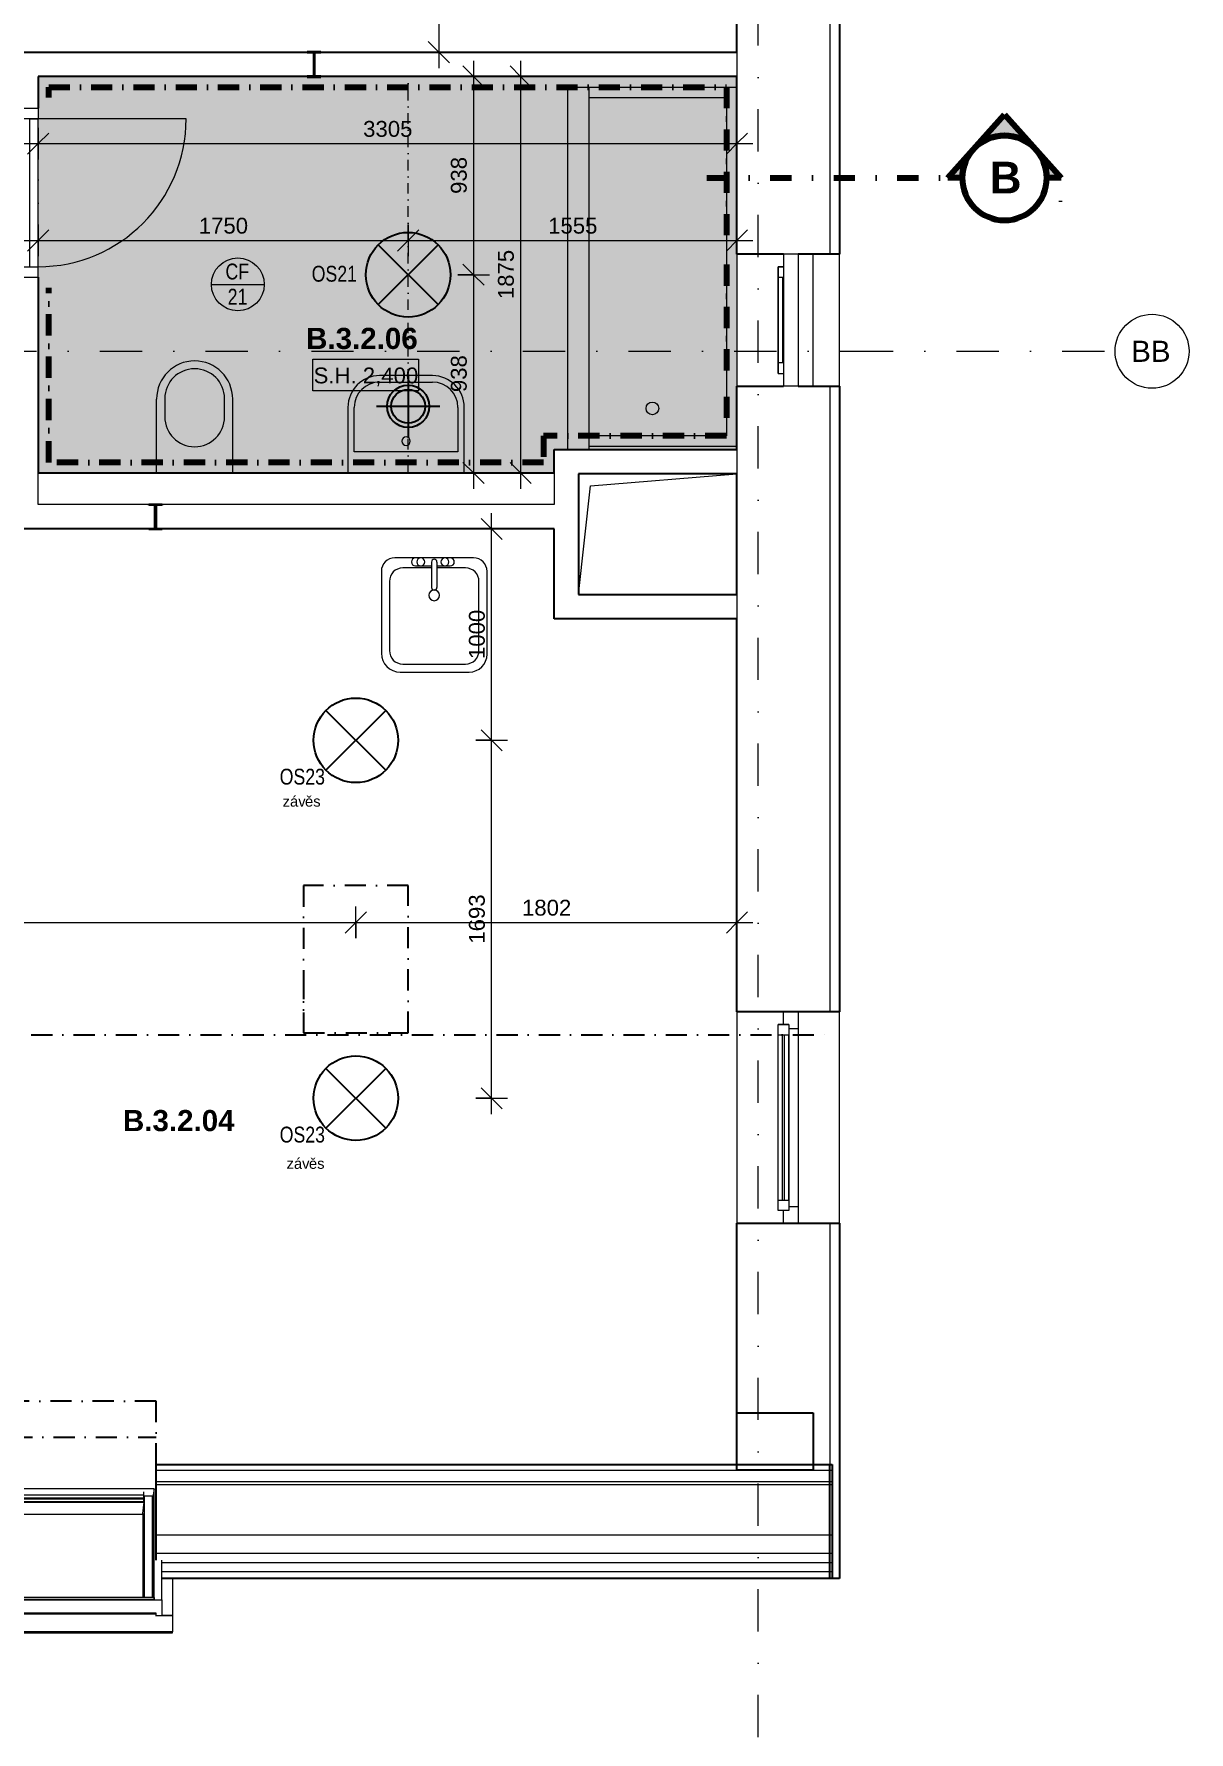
# Model space of a CAD drawing. Header units: millimetres. Extents: x -8397 to 42027, y -1655 to 57416.
# Drawn here: x 17396 to 22859, y 44271 to 52304 of the extents above; entities that cross this region are included whole.
import ezdxf

# ---------------------------------------------------------------- set-up
doc = ezdxf.new("R2010")
doc.units = ezdxf.units.MM
for name, pattern in [('ABMV_DashDot_2_2mm-S0_6mm', [110, 50, -30, 0, -30]), ('HA_DashDot_10mm-S3mm', [500, 200, -150, 0, -150]), ('HA_DashDot_2_2mm-S0_6mm', [110, 50, -30, 0, -30]), ('HA_DashDot_4mm-S1mm', [200, 100, -50, 0, -50]), ('HA_DashDot_6mm-S2mm', [300, 100, -100, 0, -100])]:
    doc.linetypes.add(name, pattern=pattern)
for name, color, linetype, lineweight in [('-UNDERLAY_I-WALL-____-OTLN', 9, 'Continuous', 9), ('-UNDERLAY_P-SANR-FIXT-OTLN', 9, 'Continuous', 9), ('A-____-____-DIMS', 9, 'Continuous', 5), ('A-____-____-DIMS-50', 9, 'Continuous', 5), ('A-AREA-____-IDEN', 9, 'Continuous', 9), ('A-CLNG-____-IDEN', 9, 'Continuous', 9), ('A-CLNG-____-PATT', 9, 'Continuous', 9), ('A-DETL-____-OTLN', 9, 'Continuous', 25), ('A-DETL-GENF-OTLN', 9, 'Continuous', 9), ('A-DOOR-____-MCUT', 9, 'HA_DashDot_2_2mm-S0_6mm', 9), ('A-DOOR-____-OTLN', 9, 'Continuous', 9), ('A-DOOR-FRAM-OTLN', 9, 'Continuous', 9), ('A-FLOR-____-MCUT', 9, 'Continuous', 25), ('A-FLOR-____-OTLN', 9, 'Continuous', 9), ('A-FLOR-____-OVHD', 9, 'HA_DashDot_4mm-S1mm', 25), ('A-GENM-____-OTLN', 9, 'Continuous', 9), ('A-GLAZ-____-MCUT', 9, 'Continuous', 5), ('A-GLAZ-____-OTLN', 9, 'Continuous', 5), ('A-ROOF-____-MCUT', 9, 'Continuous', 25), ('A-WALL-____-MCUT', 9, 'Continuous', 25), ('A-WALL-____-OTLN', 9, 'Continuous', 9), ('E-LITE-EQPM-IDEN', 9, 'Continuous', 9), ('E-LITE-EQPM-OTLN', 9, 'Continuous', 9), ('G-____-____-DIMS', 9, 'Continuous', 5), ('G-____-____-SYMB', 9, 'Continuous', 5), ('G-____-____-TEXT', 9, 'Continuous', 5), ('I-WALL-____-MCUT', 9, 'Continuous', 25), ('M-HVAC-CDFF-OTLN', 9, 'Continuous', 9), ('S-COLS-____-MCUT', 9, 'Continuous', 25), ('S-COLS-____-OTLN', 9, 'Continuous', 9), ('S-GRID-____-IDEN', 9, 'Continuous', 9), ('S-GRID-____-OTLN', 9, 'Continuous', 5)]:
    doc.layers.add(name, color=color, linetype=linetype, lineweight=lineweight)
doc.styles.add('Arial', font='arial.ttf', dxfattribs={"height": 100})
doc.styles.add('Arial_1', font='arial.ttf', dxfattribs={"height": 75})
doc.styles.add('Arial_2', font='arial.ttf', dxfattribs={"width": 0.8, "height": 75})
doc.styles.add('Arial_3', font='arial.ttf', dxfattribs={"height": 50})
doc.styles.add('Arial_B', font='arialbd.ttf', dxfattribs={"height": 100})
doc.styles.add('Arial_B_1', font='arialbd.ttf', dxfattribs={"height": 150})
doc.dimstyles.new('Inner_Dimensions', dxfattribs={"dimscale": 304.8, "dimtxt": 76.519455, "dimasz": 0.328084, "dimexe": 0.246063, "dimexo": 0.0625, "dimgap": 0.032808, "dimtad": 1, "dimdec": 0, "dimzin": 0, "dimdsep": 46, "dimtxsty": 'Arial_1', "dimblk1": 'OBLIQUE', "dimblk2": 'OBLIQUE', "dimsah": 1, "dimcen": 0.09, "dimdle": 0.246063, "dimazin": 0, "dimtfac": 1, "dimtdec": 4, "dimtix": 1, "dimtmove": 0, "dimatfit": 3, "dimfxl": 0.246063, "dimfxlon": 1, "dimtvp": 1, "dimtolj": 1, "dimtzin": 0, "dimlwd": 9, "dimlwe": 9, "dimarcsym": 2})

# ---------------------------------------------------------------- blocks, each defined once
blk = doc.blocks.new('ABMV_Bathtub_Generic - 800_1700-1419220-DPS_B - 3NP')
at = {"layer": '-UNDERLAY_P-SANR-FIXT-OTLN', "color": 254}
for p, q in [((100, 1700), (800, 1700)), ((100, 1700), (800, 1700)), ((800, 1700), (800, 0)), ((800, 1700), (800, 0)), ((100, 1650), (750, 1650)), ((100, 1650), (750, 1650)), ((750, 1650), (750, 50)), ((750, 1650), (750, 50)), ((750, 50), (100, 50)), ((750, 50), (100, 50)), ((800, 0), (100, 0)), ((800, 0), (100, 0))]:
    blk.add_line(p, q, dxfattribs=at)
blk.add_circle((400, 180), 30, dxfattribs=at)
blk = doc.blocks.new('ABMV_Toilet_WallHung - Default-1991237-DPS_B - 3NP')
at = {"layer": '-UNDERLAY_P-SANR-FIXT-OTLN', "color": 254}
for p, q in [((-55, 75), (-55, 424.6)), ((-16.3, 426.2), (-16.3, 340.3)), ((266.3, 340.3), (266.3, 426.2)), ((305, 75), (305, 424.6))]:
    blk.add_line(p, q, dxfattribs=at)
for centre, radius, start, end in [((125, 424.6), 180, 0, 180), ((125, 426.2), 141.3, 360, 180), ((125, 340.3), 141.3, 180, 360)]:
    blk.add_arc(centre, radius, start, end, dxfattribs=at)
blk = doc.blocks.new('ABMV_WashBasin_Generic - 550x460-1960196-DPS_B - 3NP')
at = {"layer": '-UNDERLAY_P-SANR-FIXT-OTLN', "color": 254}
for p, q in [((250, 535), (0, 535)), ((0, 505), (250, 505)), ((-150, 385), (-150, 75)), ((-120, 175), (-120, 385)), ((370, 385), (370, 175)), ((400, 75), (400, 385)), ((370, 175), (-120, 175)), ((-150, 75), (400, 75))]:
    blk.add_line(p, q, dxfattribs=at)
for centre, radius, start, end in [((0, 385), 150, 90, 180), ((0, 385), 120, 90, 180), ((250, 385), 150, 360, 90), ((250, 385), 120, 360, 90), ((125, 225), 20, 90, 270), ((125, 225), 20, 270, 90)]:
    blk.add_arc(centre, radius, start, end, dxfattribs=at)
blk = doc.blocks.new('Skříňka se dřezem_ pravoúhlá - 500 x 440mm-1452876-DPS_B - 3NP')
at = {"layer": '-UNDERLAY_P-SANR-FIXT-OTLN', "color": 254}
for p, q in [((202.2, 180.1), (-170.8, 180.1)), ((202.2, 180.1), (-170.8, 180.1)), ((91.9, 180.1), (-73.2, 180.1)), ((3, 160.7), (3, 40.4)), ((28.4, 160.7), (28.4, 40.4)), ((-234.3, 116.6), (-234.3, -271)), ((-234.3, 116.6), (-234.3, -271)), ((3, 132.5), (-132.7, 132.5)), ((-73.2, 142), (3, 142)), ((28.4, 142), (91.9, 142)), ((164.1, 132.5), (28.4, 132.5)), ((265.7, -275.5), (265.7, 116.6)), ((265.7, -275.5), (265.7, 116.6)), ((-196.2, 69), (-196.2, -258.3)), ((227.6, -258.3), (227.6, 69)), ((-145.4, -359.9), (181.3, -359.9)), ((-145.4, -359.9), (181.3, -359.9)), ((-132.7, -321.8), (164.1, -321.8))]:
    blk.add_line(p, q, dxfattribs=at)
for centre, radius, start, end in [((-170.8, 116.6), 63.5, 90, 180), ((-170.8, 116.6), 63.5, 90, 180), ((-73.2, 161.1), 19, 90, 270), ((-47.8, 161.1), 19, 360, 180), ((-47.8, 161.1), 19, 180, 0), ((15.7, 160.7), 12.7, 360, 180), ((66.5, 161.1), 19, 360, 180), ((66.5, 161.1), 19, 180, 360), ((91.9, 161.1), 19, 270, 90), ((202.2, 116.6), 63.5, 0, 90), ((202.2, 116.6), 63.5, 360, 90), ((-132.7, 69), 63.5, 90, 180), ((164.1, 69), 63.5, 0, 90), ((15.7, 3.2), 25.4, 360, 180), ((15.7, 3.2), 25.4, 180, 0), ((15.7, 40.4), 12.7, 180, 0), ((-145.4, -271), 88.9, 180, 270), ((-145.4, -271), 88.9, 180, 270), ((-132.7, -258.3), 63.5, 180, 270), ((164.1, -258.3), 63.5, 270, 0), ((181.3, -275.5), 84.4, 270, 0), ((181.3, -275.5), 84.4, 270, 0)]:
    blk.add_arc(centre, radius, start, end, dxfattribs=at)
blk = doc.blocks.new('HA_WD_SinglePanel - 1000x1500-1670803-DPS_B - 3NP')
at = {"layer": 'A-GLAZ-____-MCUT'}
for p, q in [((-500, 70), (-420, 70)), ((-440, 0), (-500, 0)), ((-440, -25), (-440, 25)), ((-440, 25), (-390, 25)), ((-420, 70), (-420, 25)), ((-390, 25), (-390, -25)), ((390, 5), (-390, 5)), ((390, -25), (390, 25)), ((390, 25), (440, 25)), ((420, 25), (420, 70)), ((420, 70), (500, 70)), ((440, 25), (440, -25)), ((500, 0), (440, 0)), ((-390, -25), (-440, -25)), ((390, -5), (-390, -5)), ((440, -25), (390, -25))]:
    blk.add_line(p, q, dxfattribs=at)
at = {"layer": 'A-GLAZ-____-OTLN'}
for p, q in [((-440, 25), (-440, -25)), ((-440, 25), (440, 25)), ((-420, 70), (420, 70)), ((390, 25), (-390, 25)), ((440, 25), (440, -25)), ((440, -25), (-440, -25)), ((390, -25), (-390, -25))]:
    blk.add_line(p, q, dxfattribs=at)
blk = doc.blocks.new('HA_WD_SinglePanel - 625x1000-1670817-DPS_B - 3NP')
at = {"layer": 'A-GLAZ-____-MCUT'}
for p, q in [((-252.5, 25), (-252.5, 0)), ((-202.5, 25), (-252.5, 25)), ((-202.5, 0), (-202.5, 25)), ((202.5, 5), (-202.5, 5)), ((202.5, 25), (202.5, 0)), ((252.5, 25), (202.5, 25)), ((252.5, 0), (252.5, 25))]:
    blk.add_line(p, q, dxfattribs=at)
at = {"layer": 'A-GLAZ-____-OTLN'}
for p, q in [((-252.5, 25), (-252.5, 0)), ((-252.5, 25), (252.5, 25)), ((202.5, 25), (-202.5, 25)), ((252.5, 25), (252.5, 0)), ((-312.5, -70), (-312.5, 0)), ((312.5, 0), (-312.5, 0)), ((312.5, -70), (-312.5, -70)), ((312.5, -70), (312.5, 0))]:
    blk.add_line(p, q, dxfattribs=at)
blk = doc.blocks.new('HA_DR_Single_Swing_Solid - In_BJ_700x2100-2124342-DPS_B - 3NP')
at = {"layer": 'A-DOOR-____-MCUT'}
for p, q in [((-350, 57.5), (350, 57.5)), ((-350, -57.5), (350, -57.5))]:
    blk.add_line(p, q, dxfattribs=at)
at = {"layer": 'A-DOOR-____-OTLN'}
for p, q in [((-350, -17.5), (-350, -57.5)), ((-350, -17.5), (350, -17.5)), ((-350, -57.5), (350, -57.5)), ((350, -17.5), (350, -57.5))]:
    blk.add_line(p, q, dxfattribs=at)
at = {"layer": 'A-DOOR-____-OTLN', "lineweight": 5}
blk.add_line((350, -757.5), (350, -57.5), dxfattribs=at)
blk.add_arc((350, -57.5), 700, 180, 270, dxfattribs=at)
at = {"layer": 'A-DOOR-FRAM-OTLN'}
for p, q in [((-350, 57.5), (-400, 57.5)), ((-400, 57.5), (-400, -57.5)), ((350, 57.5), (-350, 57.5)), ((-350, 57.5), (-350, -57.5)), ((350, -57.5), (350, 57.5)), ((350, 57.5), (400, 57.5)), ((400, 57.5), (400, -57.5)), ((-400, -57.5), (-350, -57.5)), ((400, -57.5), (350, -57.5))]:
    blk.add_line(p, q, dxfattribs=at)
blk = doc.blocks.new('HA_GM_Shaft_Rectangle - Default-2031593-DPS_B - 3NP')
at = {"layer": 'A-DETL-GENF-OTLN'}
for p, q in [((57, -57), (750, 0)), ((0, -570), (57, -57))]:
    blk.add_line(p, q, dxfattribs=at)
at = {"layer": 'A-GENM-____-OTLN'}
for p, q in [((0, -570), (0, 0)), ((0, 0), (750, 0)), ((750, 0), (750, -570)), ((750, -570), (0, -570))]:
    blk.add_line(p, q, dxfattribs=at)
blk = doc.blocks.new('HA_LF_GenericSymbol - OS23_pokoje-1609971-DPS_B - 3NP')
at = {"layer": 'E-LITE-EQPM-OTLN', "color": 11, "lineweight": 25}
for p, q in [((141.4, 141.4), (-141.4, -141.4)), ((-141.4, 141.4), (141.4, -141.4))]:
    blk.add_line(p, q, dxfattribs=at)
blk.add_circle((0, 0), 200, dxfattribs=at)
blk = doc.blocks.new('HA_LF_GenericSymbol - OS21_koupelny-1994274-DPS_B - 3NP')
at = {"layer": 'E-LITE-EQPM-OTLN', "color": 11, "lineweight": 25}
for p, q in [((141.4, 141.4), (-141.4, -141.4)), ((-141.4, 141.4), (141.4, -141.4))]:
    blk.add_line(p, q, dxfattribs=at)
blk.add_circle((0, 0), 200, dxfattribs=at)
blk = doc.blocks.new('Roof-Windows_VELUX_GLL_1061 - SK08-1808627-DPS_B - 3NP')
at = {"layer": 'A-GLAZ-____-OTLN'}
for p, q in [((-1360.3, 45421.8), (-2428.4, 45421.8)), ((-2428.4, 45421.8), (-2428.4, 44899.8)), ((-2422.3, 45384.5), (-2428.4, 45421.8)), ((-2422.3, 45384.5), (-2422.3, 45287.7)), ((-2381.3, 45386.4), (-2419.2, 45386.4)), ((-2419.2, 45386.4), (-2419.2, 44908.3)), ((-2379.3, 45369), (-2381.3, 45386.4)), ((-2381.3, 44908.3), (-2381.3, 45386.4)), ((-2378.3, 45406.8), (-2378.3, 45406.8)), ((-2378.3, 45406.8), (-2378.3, 45398.1)), ((-2378.3, 45398.1), (-2378.3, 45393.7)), ((-2378.3, 45393.7), (-1410.3, 45393.7)), ((-2378.3, 45393.7), (-2378.3, 45392.3)), ((-2378.3, 45392.3), (-2378.3, 45389.9)), ((-2378.3, 45389.9), (-2378.3, 45387.4)), ((-2378.3, 45387.4), (-2378.3, 45383.2)), ((-1410.3, 45398.1), (-1410.3, 45406.8)), ((-1410.3, 45406.8), (-1410.3, 45406.8)), ((-1410.3, 45393.7), (-1410.3, 45398.1)), ((-1410.3, 45392.3), (-1410.3, 45393.7)), ((-1410.3, 45389.9), (-1410.3, 45392.3)), ((-1410.3, 45387.4), (-1410.3, 45389.9)), ((-1410.3, 45383.2), (-1410.3, 45387.4)), ((-1407.3, 45386.4), (-1409.3, 45369)), ((-1369.4, 45386.4), (-1407.3, 45386.4)), ((-1407.3, 45386.4), (-1407.3, 44908.3)), ((-1369.4, 44908.3), (-1369.4, 45386.4)), ((-1360.3, 45421.8), (-1366.3, 45384.5)), ((-1366.3, 44908.3), (-1366.3, 45384.5)), ((-1360.3, 44899.8), (-1360.3, 45421.8)), ((-2419.2, 45375), (-2422.3, 45375)), ((-2422.3, 45373.6), (-2419.2, 45373.6)), ((-2419.2, 45350.5), (-2422.3, 45350.5)), ((-2419.2, 45343), (-2422.3, 45343)), ((-2419.2, 45333.9), (-2422.3, 45333.9)), ((-2380.6, 45368.6), (-2380.6, 45358.8)), ((-2380.6, 45368.6), (-2378.3, 45368.6)), ((-2380.6, 45358.8), (-2374.7, 45304.7)), ((-2380.6, 45358.8), (-1408, 45358.8)), ((-2378.3, 45375), (-2380, 45375)), ((-2380, 45373.6), (-2378.3, 45373.6)), ((-2378.3, 45383.2), (-2378.3, 45378.8)), ((-2378.3, 45378.8), (-2378.3, 45372.5)), ((-2378.3, 45378.8), (-1410.3, 45378.8)), ((-1410.3, 45372.6), (-2378.3, 45372.6)), ((-2378.3, 45372.6), (-2378.3, 45366.7)), ((-2378.3, 45366.7), (-2378.3, 45361.1)), ((-2378.3, 45361.1), (-1410.3, 45361.1)), ((-2374.7, 45304.7), (-2374.7, 44908.3)), ((-1413.9, 45304.7), (-1408, 45358.8)), ((-1413.9, 45304.7), (-1413.9, 44908.3)), ((-1410.3, 45378.8), (-1410.3, 45383.2)), ((-1410.3, 45372.5), (-1410.3, 45378.8)), ((-1408.6, 45375), (-1410.3, 45375)), ((-1410.3, 45373.6), (-1408.6, 45373.6)), ((-1410.3, 45366.7), (-1410.3, 45372.6)), ((-1410.3, 45368.6), (-1408, 45368.6)), ((-1410.3, 45361.1), (-1410.3, 45366.7)), ((-1408, 45358.8), (-1408, 45368.6)), ((-1366.3, 45375), (-1369.4, 45375)), ((-1369.4, 45373.6), (-1366.3, 45373.6)), ((-1366.3, 45350.5), (-1369.4, 45350.5)), ((-1366.3, 45343), (-1369.4, 45343)), ((-1366.3, 45333.9), (-1369.4, 45333.9)), ((-2419.2, 45291.2), (-2422.3, 45291.2)), ((-2422.3, 45282.4), (-2419.2, 45282.4)), ((-2419.2, 45273.9), (-2422.3, 45273.9)), ((-2419.2, 45269.4), (-2422.3, 45269.4)), ((-1413.9, 45300.8), (-2374.7, 45300.8)), ((-1366.3, 45291.2), (-1369.4, 45291.2)), ((-1369.4, 45282.4), (-1366.3, 45282.4)), ((-1366.3, 45273.9), (-1369.4, 45273.9)), ((-1366.3, 45269.4), (-1369.4, 45269.4)), ((-2464.3, 44896.3), (-2464.3, 45083.8)), ((-1324.3, 44896.3), (-1324.3, 45083.8)), ((-2514.3, 44823.1), (-2514.3, 44997.8)), ((-2419.2, 45033.3), (-2422.3, 45033.3)), ((-2422.3, 45033.3), (-2419.2, 45033.3)), ((-1366.3, 45033.3), (-1369.4, 45033.3)), ((-1369.4, 45033.3), (-1366.3, 45033.3)), ((-1274.3, 44997.8), (-1274.3, 44823.1)), ((-2428, 44899.8), (-2428, 44908.3)), ((-1360.6, 44908.3), (-2428, 44908.3)), ((-1360.6, 44908.3), (-1360.6, 44899.8)), ((-2464.3, 44823.1), (-2514.3, 44823.1)), ((-2514.3, 44745.8), (-2514.3, 44823.1)), ((-2514.3, 44823.1), (-2437, 44823.1)), ((-2464.3, 44823.1), (-2464.3, 44896.3)), ((-2464.3, 44896.3), (-1324.3, 44896.3)), ((-1351.6, 44833.3), (-2437, 44833.3)), ((-2437, 44833.3), (-2437, 44828.1)), ((-2437, 44828.1), (-2437, 44818.9)), ((-1351.6, 44828.1), (-2437, 44828.1)), ((-2428.4, 44899.8), (-1360.3, 44899.8)), ((-1351.6, 44828.1), (-1351.6, 44833.3)), ((-1351.6, 44818.9), (-1351.6, 44828.1)), ((-1351.6, 44823.1), (-1274.3, 44823.1)), ((-1324.3, 44896.3), (-1324.3, 44823.1)), ((-1274.3, 44823.1), (-1324.3, 44823.1)), ((-1274.3, 44823.1), (-1274.3, 44745.8)), ((-1274.3, 44745.8), (-2514.3, 44745.8)), ((-2514.3, 44745.8), (-2514.3, 44741.2)), ((-1274.3, 44741.2), (-1274.3, 44745.8)), ((-2514.3, 44741.2), (-1274.3, 44741.2))]:
    blk.add_line(p, q, dxfattribs=at)
blk = doc.blocks.new('HA_GM_Tiling_LineBased - Generic Tiles-1704467-DPS_B - 3NP')
at = {"layer": 'A-GENM-____-OTLN', "linetype": 'HA_DashDot_4mm-S1mm', "lineweight": 80}
blk.add_line((50, -50), (99.7, -50), dxfattribs=at)
blk = doc.blocks.new('HA_GM_Tiling_LineBased - Generic Tiles-1704434-DPS_B - 3NP')
at = {"layer": 'A-GENM-____-OTLN', "linetype": 'HA_DashDot_4mm-S1mm', "lineweight": 80}
blk.add_line((50, -50), (3255, -50), dxfattribs=at)
blk = doc.blocks.new('HA_GM_Tiling_LineBased - Generic Tiles-1704470-DPS_B - 3NP')
at = {"layer": 'A-GENM-____-OTLN', "linetype": 'HA_DashDot_4mm-S1mm', "lineweight": 80}
blk.add_line((50, -50), (789.7, -50), dxfattribs=at)
blk = doc.blocks.new('HA_GM_Tiling_LineBased - Generic Tiles-1696968-DPS_B - 3NP')
at = {"layer": 'A-GENM-____-OTLN', "linetype": 'HA_DashDot_4mm-S1mm', "lineweight": 80}
blk.add_line((50, -50), (575, -50), dxfattribs=at)
blk = doc.blocks.new('HA_GM_Tiling_LineBased - Generic Tiles-1704473-DPS_B - 3NP')
at = {"layer": 'A-GENM-____-OTLN', "linetype": 'HA_DashDot_4mm-S1mm', "lineweight": 80}
blk.add_line((50, -50), (235, -50), dxfattribs=at)
blk = doc.blocks.new('HA_GM_Tiling_LineBased - Generic Tiles-1704484-DPS_B - 3NP')
at = {"layer": 'A-GENM-____-OTLN', "linetype": 'HA_DashDot_4mm-S1mm', "lineweight": 80}
blk.add_line((50, -50), (915, -50), dxfattribs=at)
blk = doc.blocks.new('HA_GM_Tiling_LineBased - Generic Tiles-2045615-DPS_B - 3NP')
at = {"layer": 'A-GENM-____-OTLN', "linetype": 'HA_DashDot_4mm-S1mm', "lineweight": 80}
blk.add_line((-50, -50), (75.3, -50), dxfattribs=at)
blk = doc.blocks.new('HA_GM_Tiling_LineBased - Generic Tiles-1704479-DPS_B - 3NP')
at = {"layer": 'A-GENM-____-OTLN', "linetype": 'HA_DashDot_4mm-S1mm', "lineweight": 80}
blk.add_line((50, -50), (2390, -50), dxfattribs=at)
blk = doc.blocks.new('HA_GM_Tiling_LineBased - Generic Tiles-2045616-DPS_B - 3NP')
at = {"layer": 'A-GENM-____-OTLN', "linetype": 'HA_DashDot_4mm-S1mm', "lineweight": 80}
blk.add_line((50, -50), (875.3, -50), dxfattribs=at)
blk = doc.blocks.new('HA_sCO_I_Parallel - IPE 120-1899490-DPS_B - 3NP')
at = {"layer": 'S-COLS-____-MCUT'}
for p, q in [((32, 60), (-32, 60)), ((-32, 60), (-32, 55.6)), ((-32, 55.6), (-3.15, 55.6)), ((-3.15, 55.6), (-3.15, -55.6)), ((3.15, 55.6), (32, 55.6)), ((3.15, -55.6), (3.15, 55.6)), ((32, 55.6), (32, 60)), ((-32, -55.6), (-32, -60)), ((-3.15, -55.6), (-32, -55.6)), ((-32, -60), (32, -60)), ((32, -55.6), (3.15, -55.6)), ((32, -60), (32, -55.6))]:
    blk.add_line(p, q, dxfattribs=at)
blk = doc.blocks.new('HA_VZT_GenericSymbol - Default-1980824-DPS_B - 3NP')
at = {"layer": 'M-HVAC-CDFF-OTLN', "color": 92, "lineweight": 25}
for p, q in [((0, 150), (0, -150)), ((-150, 0), (150, 0))]:
    blk.add_line(p, q, dxfattribs=at)
for radius in [100, 80]:
    blk.add_circle((0, 0), radius, dxfattribs=at)
blk = doc.blocks.new('HA_sCO_I_Parallel - IPE 120-2045981-DPS_B - 3NP')
at = {"layer": 'S-COLS-____-MCUT'}
for p, q in [((-32, 55.6), (-32, 60)), ((-32, 60), (32, 60)), ((-3.15, 55.6), (-32, 55.6)), ((-3.15, -55.6), (-3.15, 55.6)), ((32, 55.6), (3.15, 55.6)), ((3.15, 55.6), (3.15, -55.6)), ((32, 60), (32, 55.6)), ((-32, -60), (-32, -55.6)), ((-32, -55.6), (-3.15, -55.6)), ((32, -60), (-32, -60)), ((3.15, -55.6), (32, -55.6)), ((32, -55.6), (32, -60))]:
    blk.add_line(p, q, dxfattribs=at)
blk = doc.blocks.new('VĚNEC OSA B7 - VĚNEC OSA B7-2159233-DPS_B - 3NP')
at = {"layer": 'A-FLOR-____-MCUT'}
for p, q in [((20720.7, 45510.2), (20720.7, 45781.3)), ((20720.7, 45781.3), (21080.7, 45781.3)), ((21080.7, 45781.3), (21080.7, 45510.2)), ((21080.7, 45510.2), (20720.7, 45510.2))]:
    blk.add_line(p, q, dxfattribs=at)
at = {"layer": 'A-FLOR-____-OTLN'}
for p, q in [((20720.7, 51262.7), (20720.7, 50637.7)), ((21080.7, 50637.7), (21080.7, 51262.7)), ((20720.7, 47677.7), (20720.7, 46677.7))]:
    blk.add_line(p, q, dxfattribs=at)
blk = doc.blocks.new('Grid - Radius 3_5mm-353793-DPS_B - 3NP')
at = {"layer": 'S-GRID-____-IDEN'}
blk.add_circle((0, 0), 3.5, dxfattribs=at)
blk = doc.blocks.new('DIMBLOCK30-DPS_B - 3NP')
at = {"layer": 'A-____-____-DIMS-50', "lineweight": 9}
for p, q in [((14595.7, 48025.9), (14595.7, 48175.9)), ((14595.7, 48100.9), (14645.7, 48150.9)), ((18918.3, 48025.9), (18918.3, 48175.9)), ((18918.3, 48100.9), (18968.3, 48150.9)), ((14595.7, 48100.9), (14545.7, 48050.9)), ((14595.7, 48100.9), (18918.3, 48100.9)), ((14595.7, 48100.9), (14595.7, 48025.9)), ((18918.3, 48100.9), (18868.3, 48050.9)), ((18918.3, 48100.9), (18918.3, 48025.9))]:
    blk.add_line(p, q, dxfattribs=at)
at = {"layer": 'A-____-____-DIMS-50', "color": 0, "lineweight": 9, "insert": (16641.6, 48208.2), "char_height": 75, "width": 276.883, "attachment_point": 1, "line_spacing_factor": 0.941778, "style": 'Arial_1'}
blk.add_mtext('4323', dxfattribs=at)
blk = doc.blocks.new('_Oblique')
at = {"color": 0, "linetype": 'ByBlock', "lineweight": -2}
blk.add_line((-0.5, -0.5), (0.5, 0.5), dxfattribs=at)
blk = doc.blocks.new('DIMBLOCK31-DPS_B - 3NP')
at = {"layer": 'A-____-____-DIMS-50', "lineweight": 9}
for p, q in [((18918.3, 48025.9), (18918.3, 48175.9)), ((18918.3, 48100.9), (18968.3, 48150.9)), ((20720.7, 48175.9), (20720.7, 48025.9)), ((20720.7, 48100.9), (20720.7, 48175.9)), ((20720.7, 48100.9), (20770.7, 48150.9)), ((18918.3, 48100.9), (18868.3, 48050.9)), ((18918.3, 48100.9), (20795.7, 48100.9)), ((18918.3, 48100.9), (18918.3, 48025.9)), ((20720.7, 48100.9), (20670.7, 48050.9))]:
    blk.add_line(p, q, dxfattribs=at)
at = {"layer": 'A-____-____-DIMS-50', "color": 0, "lineweight": 9, "insert": (19704.1, 48208.2), "char_height": 75, "width": 276.883, "attachment_point": 1, "line_spacing_factor": 0.941778, "style": 'Arial_1'}
blk.add_mtext('1802', dxfattribs=at)
blk = doc.blocks.new('DIMBLOCK32-DPS_B - 3NP')
at = {"layer": 'A-____-____-DIMS-50', "lineweight": 9}
for p, q in [((19560.4, 48962.4), (19510.4, 49012.4)), ((19485.4, 48962.4), (19635.4, 48962.4)), ((19560.4, 48962.4), (19485.4, 48962.4)), ((19560.4, 47194.3), (19560.4, 48962.4)), ((19560.4, 48962.4), (19610.4, 48912.4)), ((19560.4, 47269.3), (19510.4, 47319.3)), ((19485.4, 47269.3), (19635.4, 47269.3)), ((19560.4, 47269.3), (19485.4, 47269.3)), ((19560.4, 47269.3), (19610.4, 47219.3))]:
    blk.add_line(p, q, dxfattribs=at)
at = {"layer": 'A-____-____-DIMS-50', "color": 0, "lineweight": 9, "insert": (19453, 48000.5), "char_height": 75, "width": 276.883, "attachment_point": 1, "rotation": 90, "line_spacing_factor": 0.941778, "style": 'Arial_1'}
blk.add_mtext('1693', dxfattribs=at)
blk = doc.blocks.new('DIMBLOCK33-DPS_B - 3NP')
at = {"layer": 'A-____-____-DIMS-50', "lineweight": 9}
for p, q in [((19560.4, 49962.4), (19510.4, 50012.4)), ((19560.4, 48962.4), (19560.4, 50037.4)), ((19485.4, 49962.4), (19635.4, 49962.4)), ((19560.4, 49962.4), (19485.4, 49962.4)), ((19560.4, 49962.4), (19610.4, 49912.4)), ((19560.4, 48962.4), (19510.4, 49012.4)), ((19485.4, 48962.4), (19635.4, 48962.4)), ((19560.4, 48962.4), (19485.4, 48962.4)), ((19560.4, 48962.4), (19610.4, 48912.4))]:
    blk.add_line(p, q, dxfattribs=at)
at = {"layer": 'A-____-____-DIMS-50', "color": 0, "lineweight": 9, "insert": (19453, 49347), "char_height": 75, "width": 276.883, "attachment_point": 1, "rotation": 90, "line_spacing_factor": 0.941778, "style": 'Arial_1'}
blk.add_mtext('1000', dxfattribs=at)
blk = doc.blocks.new('DIMBLOCK34-DPS_B - 3NP')
at = {"layer": 'A-____-____-DIMS-50', "lineweight": 9}
for p, q in [((19474.9, 52102.4), (19424.9, 52152.4)), ((19474.9, 52177.4), (19474.9, 51164.9)), ((19549.9, 52102.4), (19399.9, 52102.4)), ((19474.9, 52102.4), (19524.9, 52052.4)), ((19474.9, 52102.4), (19549.9, 52102.4)), ((19474.9, 51164.9), (19424.9, 51214.9)), ((19399.9, 51164.9), (19549.9, 51164.9)), ((19474.9, 51164.9), (19399.9, 51164.9)), ((19474.9, 51164.9), (19524.9, 51114.9))]:
    blk.add_line(p, q, dxfattribs=at)
at = {"layer": 'A-____-____-DIMS-50', "color": 0, "lineweight": 9, "insert": (19367.6, 51547.1), "char_height": 75, "width": 207.662, "attachment_point": 1, "rotation": 90, "line_spacing_factor": 0.941778, "style": 'Arial_1'}
blk.add_mtext('938', dxfattribs=at)
blk = doc.blocks.new('DIMBLOCK35-DPS_B - 3NP')
at = {"layer": 'A-____-____-DIMS-50', "lineweight": 9}
for p, q in [((19474.9, 51164.9), (19424.9, 51214.9)), ((19399.9, 51164.9), (19549.9, 51164.9)), ((19474.9, 51164.9), (19399.9, 51164.9)), ((19474.9, 51164.9), (19474.9, 50152.4)), ((19474.9, 51164.9), (19524.9, 51114.9)), ((19549.9, 50227.4), (19399.9, 50227.4)), ((19474.9, 50227.4), (19424.9, 50277.4)), ((19474.9, 50227.4), (19524.9, 50177.4)), ((19474.9, 50227.4), (19549.9, 50227.4))]:
    blk.add_line(p, q, dxfattribs=at)
at = {"layer": 'A-____-____-DIMS-50', "color": 0, "lineweight": 9, "insert": (19367.6, 50609.6), "char_height": 75, "width": 207.662, "attachment_point": 1, "rotation": 90, "line_spacing_factor": 0.941778, "style": 'Arial_1'}
blk.add_mtext('938', dxfattribs=at)
blk = doc.blocks.new('DIMBLOCK40-DPS_B - 3NP')
at = {"layer": 'A-____-____-DIMS-50', "lineweight": 9}
for p, q in [((17415.7, 51401.9), (17415.7, 51251.9)), ((17415.7, 51326.9), (17415.7, 51401.9)), ((17415.7, 51326.9), (17465.7, 51376.9)), ((19165.7, 51401.9), (19165.7, 51251.9)), ((19165.7, 51326.9), (19165.7, 51401.9)), ((19165.7, 51326.9), (19215.7, 51376.9)), ((17340.7, 51326.9), (19165.7, 51326.9)), ((17415.7, 51326.9), (17365.7, 51276.9)), ((19165.7, 51326.9), (19115.7, 51276.9))]:
    blk.add_line(p, q, dxfattribs=at)
at = {"layer": 'A-____-____-DIMS-50', "color": 0, "lineweight": 9, "insert": (18175.3, 51434.3), "char_height": 75, "width": 276.883, "attachment_point": 1, "line_spacing_factor": 0.941778, "style": 'Arial_1'}
blk.add_mtext('1750', dxfattribs=at)
blk = doc.blocks.new('DIMBLOCK41-DPS_B - 3NP')
at = {"layer": 'A-____-____-DIMS-50', "lineweight": 9}
for p, q in [((19165.7, 51401.9), (19165.7, 51251.9)), ((19165.7, 51326.9), (19165.7, 51401.9)), ((19165.7, 51326.9), (19215.7, 51376.9)), ((20720.7, 51401.9), (20720.7, 51251.9)), ((20720.7, 51326.9), (20720.7, 51401.9)), ((20720.7, 51326.9), (20770.7, 51376.9)), ((19165.7, 51326.9), (19115.7, 51276.9)), ((19165.7, 51326.9), (20795.7, 51326.9)), ((20720.7, 51326.9), (20670.7, 51276.9))]:
    blk.add_line(p, q, dxfattribs=at)
at = {"layer": 'A-____-____-DIMS-50', "color": 0, "lineweight": 9, "insert": (19827.8, 51434.3), "char_height": 75, "width": 276.883, "attachment_point": 1, "line_spacing_factor": 0.941778, "style": 'Arial_1'}
blk.add_mtext('1555', dxfattribs=at)
blk = doc.blocks.new('DIMBLOCK44-DPS_B - 3NP')
at = {"layer": 'A-____-____-DIMS-50', "lineweight": 9}
for p, q in [((19235.4, 53582.7), (19385.4, 53582.7)), ((19310.4, 53582.7), (19235.4, 53582.7)), ((19310.4, 53582.7), (19260.4, 53632.7)), ((19310.4, 53657.7), (19310.4, 52142.4)), ((19310.4, 53582.7), (19360.4, 53532.7)), ((19385.4, 52217.4), (19235.4, 52217.4)), ((19310.4, 52217.4), (19260.4, 52267.4)), ((19310.4, 52217.4), (19360.4, 52167.4)), ((19310.4, 52217.4), (19385.4, 52217.4))]:
    blk.add_line(p, q, dxfattribs=at)
at = {"layer": 'A-____-____-DIMS-50', "color": 0, "lineweight": 9, "insert": (19203, 52784.7), "char_height": 75, "width": 276.883, "attachment_point": 1, "rotation": 90, "line_spacing_factor": 0.941778, "style": 'Arial_1'}
blk.add_mtext('1365', dxfattribs=at)
blk = doc.blocks.new('Section - With Sheet Number-366786-DPS_B - 3NP')
at = {"layer": 'G-____-____-SYMB'}
h = blk.add_hatch(color=256, dxfattribs=at)
edge = h.paths.add_edge_path()
edge.add_line((1.37, 0), (0, 0))
edge.add_arc((-4, 0), 4, 0, 180)
edge.add_line((-8, 0), (-9.37, 0))
edge.add_line((-9.37, 0), (-4, 6))
edge.add_line((-4, 6), (1.37, 0))
at = {"layer": 'G-____-____-SYMB', "lineweight": 100}
for p, q in [((-4, 6), (-9.37, 0)), ((1.37, 0), (-4, 6)), ((-9.37, 0), (-8, 0)), ((0, 0), (1.37, 0))]:
    blk.add_line(p, q, dxfattribs=at)
blk.add_circle((-4, 0), 4, dxfattribs=at)
blk.add_arc((-4, 0), 4, 0, 180, dxfattribs=at)
blk = doc.blocks.new('Spot Elevations - Generic-448778-DPS_B - 3NP')
at = {"layer": 'G-____-____-DIMS', "lineweight": 9}
for p, q in [((-5, 0), (-5, 3)), ((-5, 3), (5, 3)), ((5, 3), (5, 0)), ((5, 0), (-5, 0))]:
    blk.add_line(p, q, dxfattribs=at)
blk = doc.blocks.new('HA_Tag_Ceiling - Group _ Type Mark-1728985-DPS_B - 3NP')
at = {"layer": 'A-CLNG-____-IDEN'}
blk.add_line((-2.5, 0), (2.5, 0), dxfattribs=at)
blk.add_circle((0, 0), 2.5, dxfattribs=at)
blk = doc.blocks.new('DIMBLOCK119-DPS_B - 3NP')
at = {"layer": 'A-____-____-DIMS-50', "lineweight": 9}
for p, q in [((19697.8, 52102.4), (19647.8, 52152.4)), ((19697.8, 52177.4), (19697.8, 50152.4)), ((19772.8, 52102.4), (19622.8, 52102.4)), ((19697.8, 52102.4), (19747.8, 52052.4)), ((19697.8, 52102.4), (19772.8, 52102.4)), ((19772.8, 50227.4), (19622.8, 50227.4)), ((19697.8, 50227.4), (19647.8, 50277.4)), ((19697.8, 50227.4), (19747.8, 50177.4)), ((19697.8, 50227.4), (19772.8, 50227.4))]:
    blk.add_line(p, q, dxfattribs=at)
at = {"layer": 'A-____-____-DIMS-50', "color": 0, "lineweight": 9, "insert": (19590.4, 51049.5), "char_height": 75, "width": 276.883, "attachment_point": 1, "rotation": 90, "line_spacing_factor": 0.941778, "style": 'Arial_1'}
blk.add_mtext('1875', dxfattribs=at)
blk = doc.blocks.new('DIMBLOCK120-DPS_B - 3NP')
at = {"layer": 'A-____-____-DIMS-50', "lineweight": 9}
for p, q in [((17415.7, 51859.9), (17415.7, 51709.9)), ((17415.7, 51784.9), (17415.7, 51859.9)), ((17415.7, 51784.9), (17465.7, 51834.9)), ((20720.7, 51859.9), (20720.7, 51709.9)), ((20720.7, 51784.9), (20720.7, 51859.9)), ((20720.7, 51784.9), (20770.7, 51834.9)), ((17340.7, 51784.9), (20795.7, 51784.9)), ((17415.7, 51784.9), (17365.7, 51734.9)), ((20720.7, 51784.9), (20670.7, 51734.9))]:
    blk.add_line(p, q, dxfattribs=at)
at = {"layer": 'A-____-____-DIMS-50', "color": 0, "lineweight": 9, "insert": (18952.8, 51892.3), "char_height": 75, "width": 276.883, "attachment_point": 1, "line_spacing_factor": 0.941778, "style": 'Arial_1'}
blk.add_mtext('3305', dxfattribs=at)

msp = doc.modelspace()

# ---------------------------------------------------------------- hatches: boundary and pattern name
at = {"layer": 'A-CLNG-____-PATT'}
msp.add_hatch(color=256, dxfattribs=at).paths.add_polyline_path([(19855.7, 50227.4), (19855.7, 50337.7), (20720.7, 50337.7), (20720.7, 52102.4), (18752.7, 52102.4), (18752.7, 52099.9), (18688.7, 52099.9), (18688.7, 52102.4), (17415.7, 52102.4), (17415.7, 50227.4), (18661, 50227.4)])

# ---------------------------------------------------------------- linework, layer by layer
at = {"layer": '-UNDERLAY_I-WALL-____-OTLN'}
for p, q in [((19920.7, 50337.7), (19920.7, 52052.7)), ((19920.7, 52052.7), (20020.7, 52052.7)), ((20020.7, 52052.7), (20020.7, 50337.7))]:
    msp.add_line(p, q, dxfattribs=at)
at = {"layer": 'A-DETL-____-OTLN', "linetype": 'ABMV_DashDot_2_2mm-S0_6mm', "lineweight": 5}
msp.add_line((19165.7, 50227.4), (19165.7, 52102.4), dxfattribs=at)
at = {"layer": 'A-FLOR-____-OVHD'}
for p, q in [((19166, 48275.5), (18670.6, 48275.5)), ((18670.6, 48275.5), (18670.6, 47579.1)), ((19166, 47579.1), (19166, 48275.5)), ((18670.6, 47838), (18670.6, 47579.1)), ((19166, 47579.1), (19166, 47838)), ((-6829.3, 47569.3), (21170.7, 47569.3)), ((18670.6, 47579.1), (19166, 47579.1)), ((17973.4, 45836.2), (16888, 45836.2)), ((17973.4, 45537.2), (17973.4, 45836.2)), ((16888, 45665.6), (17973.4, 45665.6))]:
    msp.add_line(p, q, dxfattribs=at)
at = {"layer": 'A-ROOF-____-MCUT'}
for p, q in [((17973.4, 45083.8), (17973.4, 45537.2)), ((17973.4, 45537.2), (21170.7, 45537.2)), ((21170.7, 45537.2), (21170.7, 44997.8)), ((21170.7, 44997.8), (18000.7, 44997.8))]:
    msp.add_line(p, q, dxfattribs=at)
at = {"layer": 'A-ROOF-____-MCUT', "lineweight": 9}
for p, q in [((17973.4, 45510.1), (21170.7, 45510.1)), ((17973.4, 45455.9), (21170.7, 45455.9)), ((17973.4, 45442.4), (21170.7, 45442.4)), ((17973.4, 45203.8), (21170.7, 45203.8)), ((17973.4, 45117.1), (21170.7, 45117.1)), ((18000.7, 45073.7), (21170.7, 45073.7)), ((18000.7, 45030.3), (21170.7, 45030.3))]:
    msp.add_line(p, q, dxfattribs=at)
at = {"layer": 'A-WALL-____-MCUT'}
for p, q in [((20720.7, 52217.4), (20720.7, 52387.7)), ((21205.7, 52387.7), (21205.7, 51262.7)), ((20720.7, 51262.7), (20720.7, 52102.4)), ((20940.7, 51262.7), (20720.7, 51262.7)), ((21205.7, 51262.7), (21010.7, 51262.7)), ((20720.7, 50337.7), (20720.7, 50637.7)), ((20720.7, 50637.7), (20940.7, 50637.7)), ((21010.7, 50637.7), (21205.7, 50637.7)), ((21205.7, 50637.7), (21205.7, 47677.7)), ((20720.7, 49652.7), (20720.7, 50222.7)), ((20720.7, 47677.7), (20720.7, 49537.7)), ((21205.7, 47677.7), (20720.7, 47677.7)), ((20720.7, 45537.2), (20720.7, 46677.7)), ((20720.7, 46677.7), (21205.7, 46677.7)), ((21205.7, 46677.7), (21205.7, 44997.8)), ((21160.7, 44997.8), (21160.7, 45537.2)), ((21205.7, 44997.8), (21170.7, 44997.8))]:
    msp.add_line(p, q, dxfattribs=at)
at = {"layer": 'A-WALL-____-MCUT', "lineweight": 9}
for p, q in [((21160.7, 52387.7), (21160.7, 51262.7)), ((20720.7, 52217.4), (20720.7, 52102.4)), ((21160.7, 50637.7), (21160.7, 47677.7)), ((20720.7, 50337.7), (20720.7, 50222.7)), ((17415.7, 50077.4), (17415.7, 50227.4)), ((19855.7, 50227.4), (19855.7, 50077.4)), ((17938.7, 50077.4), (17415.7, 50077.4)), ((19855.7, 50077.4), (18002.7, 50077.4)), ((20720.7, 49652.7), (20720.7, 49537.7)), ((21160.7, 46677.7), (21160.7, 45537.2))]:
    msp.add_line(p, q, dxfattribs=at)
at = {"layer": 'A-WALL-____-OTLN'}
for p, q in [((20720.7, 51262.7), (20720.7, 50637.7)), ((21205.7, 50637.7), (21205.7, 51262.7)), ((20720.7, 47677.7), (20720.7, 46677.7)), ((21205.7, 46677.7), (21205.7, 47677.7))]:
    msp.add_line(p, q, dxfattribs=at)
at = {"layer": 'G-____-____-SYMB', "linetype": 'HA_DashDot_6mm-S2mm', "lineweight": 100}
msp.add_line((20578.6, 51622.7), (21786.3, 51622.7), dxfattribs=at)
at = {"layer": 'I-WALL-____-MCUT'}
for p, q in [((17195.7, 52217.4), (18688.7, 52217.4)), ((18752.7, 52217.4), (20720.7, 52217.4)), ((17415.7, 52102.4), (17415.7, 51952.7)), ((18688.7, 52102.4), (17415.7, 52102.4)), ((20720.7, 52102.4), (18752.7, 52102.4)), ((17415.7, 51152.7), (17415.7, 50227.4)), ((19855.7, 50227.4), (19855.7, 50337.7)), ((19855.7, 50337.7), (20720.7, 50337.7)), ((17415.7, 50227.4), (19855.7, 50227.4)), ((19970.7, 50222.7), (19970.7, 49652.7)), ((20720.7, 50222.7), (19970.7, 50222.7)), ((17938.7, 49962.4), (17200.7, 49962.4)), ((19855.7, 49962.4), (18002.7, 49962.4)), ((19855.7, 49537.7), (19855.7, 49962.4)), ((19970.7, 49652.7), (20720.7, 49652.7)), ((20720.7, 49537.7), (19855.7, 49537.7))]:
    msp.add_line(p, q, dxfattribs=at)
at = {"layer": 'S-GRID-____-OTLN', "linetype": 'HA_DashDot_10mm-S3mm', "lineweight": 9}
for p, q in [((20820.7, 37745.7), (20820.7, 55816)), ((-6797.3, 50802.7), (21259.2, 50802.7)), ((21259.2, 50802.7), (22509.2, 50802.7))]:
    msp.add_line(p, q, dxfattribs=at)

# ---------------------------------------------------------------- block references
at = {"layer": '-UNDERLAY_P-SANR-FIXT-OTLN', "color": 254}
for name, p in [('ABMV_Bathtub_Generic - 800_1700-1419220-DPS_B - 3NP', (19920.7, 50352.7)), ('ABMV_Toilet_WallHung - Default-1991237-DPS_B - 3NP', (18030.7, 50152.4)), ('ABMV_WashBasin_Generic - 550x460-1960196-DPS_B - 3NP', (19030.7, 50152.4)), ('Skříňka se dřezem_ pravoúhlá - 500 x 440mm-1452876-DPS_B - 3NP', (19273.1, 49645.2))]:
    msp.add_blockref(name, p, dxfattribs=at)
at = {"layer": 'A-CLNG-____-IDEN', "xscale": 49.99999999999998, "yscale": 49.99999999999998, "zscale": 49.99999999999998}
msp.add_blockref('HA_Tag_Ceiling - Group _ Type Mark-1728985-DPS_B - 3NP', (18360, 51119.3), dxfattribs=at)
at = {"layer": 'A-DOOR-____-OTLN', "rotation": 90.0000000000002}
msp.add_blockref('HA_DR_Single_Swing_Solid - In_BJ_700x2100-2124342-DPS_B - 3NP', (17358.2, 51552.7), dxfattribs=at)
at = {"layer": 'A-FLOR-____-OTLN'}
msp.add_blockref('VĚNEC OSA B7 - VĚNEC OSA B7-2159233-DPS_B - 3NP', (0, 0), dxfattribs=at)
at = {"layer": 'A-GENM-____-OTLN', "linetype": 'HA_DashDot_4mm-S1mm', "lineweight": 80}
for name, p, rotation in [('HA_GM_Tiling_LineBased - Generic Tiles-1704467-DPS_B - 3NP', (17415.7, 51952.7), 90), ('HA_GM_Tiling_LineBased - Generic Tiles-1704470-DPS_B - 3NP', (20720.7, 52102.4), 270), ('HA_GM_Tiling_LineBased - Generic Tiles-1696968-DPS_B - 3NP', (20720.7, 51262.7), 270), ('HA_GM_Tiling_LineBased - Generic Tiles-2045616-DPS_B - 3NP', (17415.7, 50227.4), 89.9999999999999), ('HA_GM_Tiling_LineBased - Generic Tiles-1704473-DPS_B - 3NP', (20720.7, 50637.7), 270), ('HA_GM_Tiling_LineBased - Generic Tiles-1704484-DPS_B - 3NP', (20720.7, 50352.7), 180), ('HA_GM_Tiling_LineBased - Generic Tiles-2045615-DPS_B - 3NP', (19855.7, 50352.7), 270), ('HA_GM_Tiling_LineBased - Generic Tiles-1704479-DPS_B - 3NP', (19855.7, 50227.4), 180)]:
    msp.add_blockref(name, p, dxfattribs=dict(at, rotation=rotation))
msp.add_blockref('HA_GM_Tiling_LineBased - Generic Tiles-1704434-DPS_B - 3NP', (17415.7, 52102.4), dxfattribs=at)
at = {"layer": 'A-GENM-____-OTLN', "lineweight": 5}
msp.add_blockref('HA_GM_Shaft_Rectangle - Default-2031593-DPS_B - 3NP', (19970.7, 50222.7), dxfattribs=at)
at = {"layer": 'A-GLAZ-____-OTLN'}
for name, p, rotation in [('HA_WD_SinglePanel - 625x1000-1670817-DPS_B - 3NP', (20940.7, 50950.2), 89.9999999999998), ('HA_WD_SinglePanel - 1000x1500-1670803-DPS_B - 3NP', (20940.7, 47177.7), 269.9999999999998)]:
    msp.add_blockref(name, p, dxfattribs=dict(at, rotation=rotation))
msp.add_blockref('Roof-Windows_VELUX_GLL_1061 - SK08-1808627-DPS_B - 3NP', (19325, 0), dxfattribs=at)
at = {"layer": 'E-LITE-EQPM-OTLN', "color": 11, "lineweight": 25}
for name, p in [('HA_LF_GenericSymbol - OS21_koupelny-1994274-DPS_B - 3NP', (19165.7, 51164.9)), ('HA_LF_GenericSymbol - OS23_pokoje-1609971-DPS_B - 3NP', (18918.3, 48962.4)), ('HA_LF_GenericSymbol - OS23_pokoje-1609971-DPS_B - 3NP', (18918.3, 47269.3))]:
    msp.add_blockref(name, p, dxfattribs=at)
at = {"layer": 'G-____-____-DIMS', "lineweight": 9, "xscale": 49.99999999999998, "yscale": 49.99999999999998, "zscale": 49.99999999999998}
msp.add_blockref('Spot Elevations - Generic-448778-DPS_B - 3NP', (18965, 50615.1), dxfattribs=at)
at = {"layer": 'G-____-____-SYMB', "lineweight": 100, "extrusion": (0, 0, -1), "xscale": 49.99999999999998, "yscale": 49.99999999999998, "zscale": 49.99999999999998}
msp.add_blockref('Section - With Sheet Number-366786-DPS_B - 3NP', (-21786.3, 51622.7), dxfattribs=at)
at = {"layer": 'M-HVAC-CDFF-OTLN', "color": 92, "lineweight": 25}
msp.add_blockref('HA_VZT_GenericSymbol - Default-1980824-DPS_B - 3NP', (19165.7, 50542.4), dxfattribs=at)
at = {"layer": 'S-COLS-____-OTLN', "rotation": 180}
msp.add_blockref('HA_sCO_I_Parallel - IPE 120-1899490-DPS_B - 3NP', (18720.7, 52159.9), dxfattribs=at)
at = {"layer": 'S-COLS-____-OTLN'}
msp.add_blockref('HA_sCO_I_Parallel - IPE 120-2045981-DPS_B - 3NP', (17970.7, 50019.9), dxfattribs=at)
at = {"layer": 'S-GRID-____-IDEN', "xscale": 49.99999999999998, "yscale": 49.99999999999998, "zscale": 49.99999999999998, "rotation": 269.9999999999996}
msp.add_blockref('Grid - Radius 3_5mm-353793-DPS_B - 3NP', (22684.2, 50802.7), dxfattribs=at)

# ---------------------------------------------------------------- texts
at = {"layer": 'A-AREA-____-IDEN', "lineweight": 5, "char_height": 100, "width": 653.375, "attachment_point": 1, "style": 'Arial_B'}
for s, insert in [('B.3.2.06', (18682.8, 50913.6)), ('B.3.2.04', (17816.5, 47213.7))]:
    msp.add_mtext(s, dxfattribs=dict(at, insert=insert))
at = {"layer": 'A-CLNG-____-IDEN', "lineweight": 5, "char_height": 75, "attachment_point": 1, "style": 'Arial_2'}
for s, insert, width in [('CF', (18301.5, 51217.5), 137.89), ('21', (18312.1, 51098.4), 115.443)]:
    msp.add_mtext(s, dxfattribs=dict(at, insert=insert, width=width))
at = {"layer": 'E-LITE-EQPM-IDEN', "lineweight": 5, "char_height": 75, "width": 262.953, "attachment_point": 1, "style": 'Arial_2'}
for s, insert in [('OS21', (18709.3, 51207)), ('OS23', (18557.9, 48828)), ('OS23', (18557.9, 47134.9))]:
    msp.add_mtext(s, dxfattribs=dict(at, insert=insert))
at = {"layer": 'G-____-____-DIMS', "lineweight": 9, "insert": (18718.3, 50726), "char_height": 75, "width": 592.246, "attachment_point": 1, "line_spacing_factor": 0.941778, "style": 'Arial_1'}
msp.add_mtext('S.H. 2,400', dxfattribs=at)
at = {"layer": 'G-____-____-SYMB', "attachment_point": 1}
for s, insert, char_height, width, style in [('\\fArial|b1|i0|c0|p34|;B', (21915.6, 51699.4), 150, 184.388, 'Arial_B_1'), ('-', (22239.8, 51542.4), 50, 28.059, 'Arial_3')]:
    msp.add_mtext(s, dxfattribs=dict(at, insert=insert, char_height=char_height, width=width, style=style))
at = {"layer": 'G-____-____-TEXT', "color": 11, "lineweight": 9, "char_height": 50, "attachment_point": 1, "style": 'Arial_3'}
for s, insert, width in [('záv', (18571.9, 48698.7), 128.27), ('ěs', (18677.7, 48698.7), 92.194), ('záv', (18590.3, 46985.5), 128.27), ('ěs', (18696.2, 46985.5), 92.194)]:
    msp.add_mtext(s, dxfattribs=dict(at, insert=insert, width=width))
at = {"layer": 'S-GRID-____-IDEN', "lineweight": 5, "insert": (22585.4, 50852.8), "char_height": 100, "width": 232.489, "attachment_point": 1, "style": 'Arial'}
msp.add_mtext('BB', dxfattribs=at)

# ---------------------------------------------------------------- dimensions: what is measured, and where the dimension line sits
at = {"layer": 'A-____-____-DIMS', "lineweight": 9}
for base, p1, p2, override, picture, middle in [((19310.4, 52217.4), (19235.4, 53582.7), (19385.4, 52217.4), {"dimpost": '<>', "dimfxl": 1373.554367}, 'DIMBLOCK44-DPS_B - 3NP', (19262, 52900.1)), ((19474.9376052, 51164.8825953), (19549.9376052, 52102.3825953), (19399.9376052, 51164.8825953), {"dimpost": '<>', "dimfxl": 949.424168}, 'DIMBLOCK34-DPS_B - 3NP', (19426.6190511, 51633.6325953)), ((19697.8, 50227.4), (19772.8, 52102.4), (19772.8, 50227.4), {"dimpost": '<>', "dimfxl": 1875}, 'DIMBLOCK119-DPS_B - 3NP', (19649.5, 51164.9)), ((19474.9376052, 50227.3825953), (19399.9376052, 51164.8825953), (19549.9376052, 50227.3825953), {"dimpost": '<>', "dimfxl": 949.424168}, 'DIMBLOCK35-DPS_B - 3NP', (19426.6190511, 50696.1325953)), ((19560.4, 49962.4), (19485.4, 48962.4), (19485.4, 49962.4), {"dimpost": '<>', "dimfxl": 1000}, 'DIMBLOCK33-DPS_B - 3NP', (19512.1, 49462.4)), ((19560.4, 48962.4), (19485.4, 47269.3), (19485.4, 48962.4), {"dimpost": '<>', "dimfxl": 1693.114399}, 'DIMBLOCK32-DPS_B - 3NP', (19512, 48115.8))]:
    dim = msp.add_linear_dim(base=base, p1=p1, p2=p2, angle=90, dimstyle='Inner_Dimensions', override=override, dxfattribs=at)
    dim.commit()
    dim.dimension.update_dxf_attribs({"geometry": picture, "text_midpoint": middle})
for base, p1, p2, override, picture, middle in [((20720.7, 51784.9), (17415.7, 51859.9), (20720.7, 51859.9), {"dimpost": '<>', "dimfxl": 3305}, 'DIMBLOCK120-DPS_B - 3NP', (19068.2, 51833.2)), ((19165.7, 51326.9), (17415.7, 51401.9), (19165.7, 51401.9), {"dimpost": '<>', "dimfxl": 1750}, 'DIMBLOCK40-DPS_B - 3NP', (18290.7, 51375.2)), ((20720.7, 51326.9), (19165.7, 51401.9), (20720.7, 51401.9), {"dimpost": '<>', "dimfxl": 1555}, 'DIMBLOCK41-DPS_B - 3NP', (19943.2, 51375.2)), ((18918.3, 48100.9), (14595.7, 48025.9), (18918.3, 48025.9), {"dimpost": '<>', "dimfxl": 4322.626142}, 'DIMBLOCK30-DPS_B - 3NP', (16757, 48149.2)), ((20720.7, 48100.9), (18918.3, 48025.9), (20720.7, 48175.9), {"dimpost": '<>', "dimfxl": 1808.604855}, 'DIMBLOCK31-DPS_B - 3NP', (19819.5, 48149.2))]:
    dim = msp.add_linear_dim(base=base, p1=p1, p2=p2, dimstyle='Inner_Dimensions', override=override, dxfattribs=at)
    dim.commit()
    dim.dimension.update_dxf_attribs({"geometry": picture, "text_midpoint": middle})

doc.saveas('drawing.dxf')
